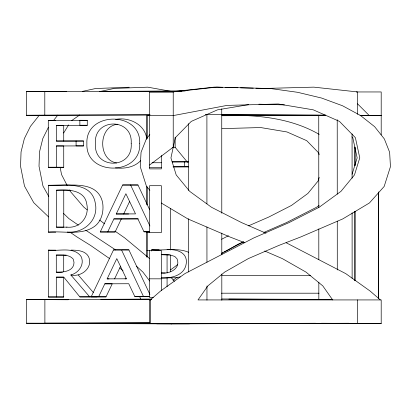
<?xml version="1.0" encoding="UTF-8"?>
<svg xmlns="http://www.w3.org/2000/svg" width="411" height="411" viewBox="0 0 411 411"><rect width="100%" height="100%" fill="white"/><g stroke="black" fill="none" stroke-linecap="round" stroke-linejoin="round"><path stroke-width="0.62" d="M319.203 177.377L318.068 181.046L307.88 193.458L291.461 205.449L268.815 217.013L248.501 225.855M352.083 174.29L357.159 157.875L352.797 137.69L351.908 136.781M138.327 218.888L121.322 218.95L115.111 231.958L100.248 231.953L122.632 184.996L137.988 185.001L149.712 209.841M116.236 213.967L125.884 193.725L135.512 213.9L116.236 213.967L128.622 213.982M107.692 231.927L113.909 218.919L137.839 218.832L143.994 231.794L149.553 231.819M123.649 214.003L129.717 201.277M149.887 294.389L128.895 249.898L113.539 249.893L91.155 296.855L106.012 296.86L112.229 283.852L104.815 283.816L98.599 296.824M107.143 278.869L116.791 258.627L126.418 278.802L107.143 278.869L108.992 278.879M114.556 278.899L120.623 266.179M48.354 127.415L42.816 138.543L39.523 151.849L39.014 166.219L42.955 186.024L48.811 196.52M63.633 133.02L68.632 124.882M149.83 134.567L146.326 138.985L141.055 152.301L140.243 166.676L146.511 186.466L149.881 190.242M39.322 115.188L30.44 126.367L24.352 138.61L21.053 151.916L20.55 166.285L24.485 186.091L33.733 202.659L48.632 216.946M53.543 120.469L57.792 115.121M140.716 160.598C134.356 167.38 124.292 168.952 115.414 167.883M170.575 269.878L177.619 264.617M149.542 165.073L173.226 147.148L173.226 91.9L216.88 87.111L270.618 88.55L297.61 92.305L321.582 98.044L342.527 105.761L360.452 115.465L374.637 126.686L384.362 138.954L389.633 152.275L390.45 166.645L384.182 186.435L369.438 202.962L342.784 218.904L300.79 236.936L278.966 245.382L248.393 258.57L224.709 272.056L207.909 285.845L197.994 299.938L381.197 299.927L381.197 323.611L149.512 323.611M319.106 205.402L316.568 207.252L286.503 222.582L263.841 232.436M172.995 280.276L177.131 277.322M71.478 120.726L79.677 114.993M221.981 253.376L223.101 252.739M224.216 252.107L238.154 244.16L243.333 241.92M221.632 239.269L228.459 235.724M221.508 253.304L243.672 241.817M106.012 296.86L89.706 296.86L70.841 274.974C78.645 273.053 84.83 264.443 81.162 256.639C74.129 246.143 58.624 251.553 48.344 250.129L48.364 297.004L63.72 297.009L63.715 277.184L56.297 277.153L56.307 296.978L63.72 297.009M70.841 274.974C81.332 277.43 93.425 267.618 88.576 256.675C85.175 250.479 77.191 250.16 70.964 250.109M82.452 91.386L95.604 88.519L129.275 87.235M100.289 91.453L114.073 88.452L147.739 87.168L171.366 91.406M180.285 276.906L175.754 277.718L161.518 277.99M248.701 104.635L217.445 109.86L191.259 121.399L175.297 137.721L170.935 157.906L176.196 174.927L189.728 191.387L211.521 207.283L241.591 222.613L265.994 233.222M175.055 91.417L214.28 87.111L222.598 87.338M117.865 124.235C98.239 125.771 97.515 159.802 116.58 162.956M115.63 119.411C129.075 116.729 145.489 124.518 146.778 139.324M67.234 232.071C83.787 233.561 99.082 220.024 95.244 202.844C91.391 181.081 64.101 185.376 48.318 185.263L48.339 232.138L55.752 232.169M66.618 227.098C79.96 228.793 89.583 216.9 86.803 204.175C84.836 189.707 67.645 189.327 56.333 190.206L56.353 227.139L63.767 227.17L63.751 190.236L56.333 190.206M222.053 128.628L260.631 127.549L287.001 131.962L306.724 140.665L318.746 152.979L319.142 154.803M260.076 88.576L313.814 87.142L357.467 91.93L357.467 114.345M150.005 114.952L26.345 115.275L26.335 91.591L185.217 91.021M41.182 91.602L43.283 91.596M66.695 91.566L26.335 91.591M99.395 91.448L181.467 91.155M26.345 115.275L149.964 114.828M221.986 115.614L325.759 115.244M222.027 115.732L318.844 115.388M63.741 167.277L48.308 167.272L48.287 120.392L87.271 120.315L87.276 125.283L56.307 125.34L56.312 141.05L83.5 141.009L83.505 145.92L56.317 145.956L56.328 167.241L63.741 167.277L63.731 145.987L56.317 145.956M56.312 141.05L83.5 141.009M172.605 147.302L175.153 147.292L187.575 162.366M172.307 161.852L188.711 161.831M172.096 161.913L188.623 161.852M48.308 167.272L56.328 167.241M173.031 166.825L188.711 166.804M173.504 166.881L188.649 166.825M137.988 185.001L122.632 184.996M63.751 190.236L70.353 190.216M56.353 227.139L66.978 227.16M48.339 232.138C63.782 230.694 82.257 236.12 95.599 225.598C101.995 220.024 103.86 210.987 102.658 202.875C97.571 178.174 65.781 186.861 48.318 185.263M143.994 231.794L149.563 231.778M151.71 251.044L151.71 249.76C163.835 250.89 177.146 247.36 188.685 252.303M56.286 255.072C61.994 255.267 69.146 254.142 73.209 259.094L74.001 262.264C74.072 271.388 63.191 272.442 56.297 272.18L56.286 255.072L66.222 255.097M161.282 272.94C169.466 274.183 180.974 268.691 177.059 258.853L174.767 256.454L170.693 255.113L161.497 254.697L169.527 254.728M56.297 277.153L63.777 277.122L79.857 296.896L97.119 296.891M161.436 277.975C170.745 278.319 183.152 275.873 185.88 265.46C188.952 252.965 177.475 248.932 167.092 249.703M125.129 278.863L126.372 278.858M104.815 283.816L128.746 283.734L134.895 296.696L149.743 296.701L134.895 296.696M48.364 297.004L56.307 296.978M79.857 296.896L89.706 296.86M171.603 323.889L26.427 323.246L26.417 299.562L151.438 299.116M41.244 299.634L68.077 299.532M100.808 299.413L151.515 299.234M322.656 299.532L332.843 299.496M26.427 323.246L149.542 322.805M41.285 323.313L149.599 322.923M156.766 323.822L315.638 323.252M171.079 323.883L348.965 323.252M161.379 155.471L161.379 168.885L149.542 168.885L149.542 91.956L173.226 91.9M149.542 91.956L173.226 91.956M356.27 91.956L381.197 91.956L381.197 134.895M360.714 115.594L381.197 115.594M232.349 115.635L319.162 115.635M360.01 115.635L381.197 115.635M152.034 162.741L161.379 162.741M149.542 167.714L161.379 167.714M146.943 232.58L161.379 232.58L161.379 185.705L149.542 185.705L149.542 232.58M146.943 250.571L161.379 250.571L161.379 290.649M221.919 275.36L310.757 275.339M149.542 278.828L161.379 278.828M221.431 293.197L319.059 293.197M153.277 297.451L149.542 297.451L149.542 250.571M149.542 299.927L150.791 299.927M381.182 323.58L150.334 323.58L150.334 299.896L160.603 290.998L184.899 273.623L253.659 237.99L289.103 222.582L319.167 207.252L340.966 191.356L354.498 174.896L359.759 157.875L355.397 137.69L339.435 121.368L313.249 109.829L278.242 103.978L227.021 105.406L173.226 115.594L146.943 115.594L146.943 138.615M59.641 91.591L44.799 91.525L44.809 115.208M325.671 115.147L205.608 114.592L206.903 114.587L206.923 203.825M221.878 114.808L318.751 115.27L318.792 207.73M87.271 120.315L79.857 120.279L79.857 125.252L87.276 125.283M48.287 120.392L55.706 120.428M56.307 125.34L63.72 125.37L63.731 141.081M83.505 145.92L76.086 145.884L76.086 140.978M113.909 218.919L121.322 218.95M100.248 231.953L115.111 231.958M151.71 249.76L159.124 249.79M113.539 249.893L120.957 249.929M128.895 249.898L121.481 249.867L143.562 296.665M48.344 250.129L55.762 250.16M56.297 272.18L62.477 272.205M161.513 272.955L165.222 272.971M221.822 298.967L332.401 299.455M228.922 299.146L289.01 299.413M189.543 323.817L44.891 323.18L44.881 299.496L59.734 299.562M44.881 299.496L68.041 299.609M26.417 299.562L68.159 299.763M321.32 323.252L333.686 323.303M225.156 87.404L237.948 87.743M240.507 87.815L253.304 88.154M255.863 88.221L268.018 88.55M232.123 115.301C261.915 115.265 293.017 119.185 319.177 134.382M258.853 104.189L284.463 104.903M244.648 242.675L229.898 236.967L187.904 218.935L161.256 202.993M264.658 250.993L282.3 258.596L305.984 272.087L322.784 285.876L332.699 299.968M286.123 242.731L345.795 273.654L370.09 291.029L380.36 299.927M78.383 225.146L68.904 218.611L63.489 213.417M85.75 230.227L115.64 249.929M69.916 232.107L76.759 236.823L90.441 245.331L109.603 258.601M104.615 223.882L99.57 220.003M114.946 231.09L124.759 237.943L149.743 258.704M87.173 209.862L83.7 207.021L70.034 191.069L69.449 189.928M136.421 266.158L142.92 272.087L149.691 280.98M119.812 267.921L123.059 270.885M357.513 103.793L369.355 115.635M171.156 277.538L174.449 281.309M78.254 275.01L93.348 292.514M67.106 185.376L61.547 174.572L60.134 167.267M130.575 184.965L149.928 225.988M139.709 296.721L140.952 299.547M352.068 133.883L352.088 178.174M352.104 212.836L352.129 278.309M337.22 119.699L337.256 194.177M337.267 221.144L337.287 269.945M318.802 228.917L318.818 259.737M318.828 282.208L318.833 299.547M221.74 108.889L221.786 213.211M221.796 233.047L221.801 254.81M221.812 274.009L221.822 300.251M206.933 226.939L206.949 262.249M206.959 286.005L206.964 300.128M188.438 123.68L188.469 190.437M188.479 218.678L188.505 271.954M184.385 161.811L184.385 166.784M175.148 137.212L175.153 147.292M167.066 254.738L167.077 272.981M167.077 278.016L167.082 286.708M63.705 255.108L63.71 271.579M378.675 192.05L378.675 298.648M378.598 192.05L378.598 298.643M357.513 299.902L357.513 323.58M354.991 147.102L354.991 165.72M354.991 211.316L354.991 280.734M354.914 147.102L354.914 165.72M354.914 211.316L354.914 280.662M170.627 208.403L170.627 250.006M170.704 254.979L170.627 271.763M149.512 299.927L149.542 323.611M147.02 115.635L147.02 138.615M147.02 186.913L147.02 204.329M147.02 231.295L147.02 256.906M146.943 186.64L146.943 204.971M146.943 231.295L146.943 257.229M131.201 143.377C133.226 169.558 93.574 169.923 95.398 143.598C93.492 117.69 132.933 117.376 131.201 143.377M139.714 143.408C141.559 176.062 85.247 176.468 86.891 143.66C85.164 111.145 141.266 110.795 139.714 143.408"/></g></svg>
